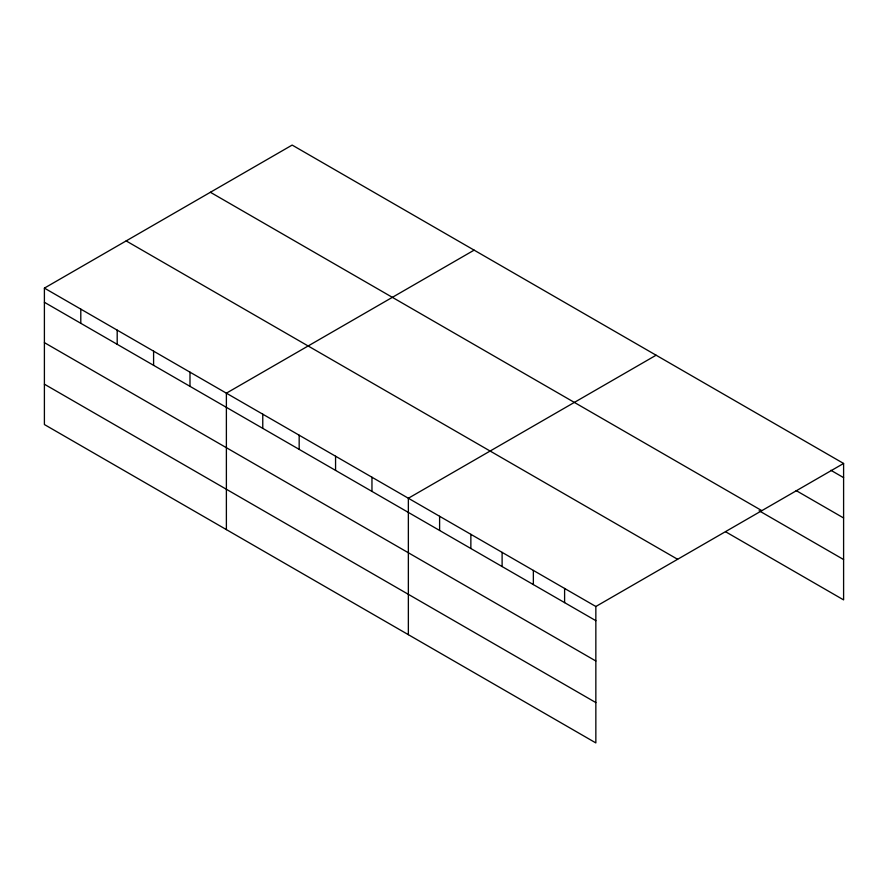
<?xml version="1.0" encoding="UTF-8"?>
<svg xmlns="http://www.w3.org/2000/svg" width="888" height="888" viewBox="0 0 888 888"><rect width="100%" height="100%" fill="white"/><g stroke="black" fill="none" stroke-linecap="round" stroke-linejoin="round"><path stroke-width="1.33" d="M595.848 661.005L595.848 606.493L44.4 288.112L44.4 424.542L595.848 742.923L595.848 661.005L44.4 342.635M725.552 531.734L843.6 599.888L843.6 463.458L292.152 145.077L44.4 288.112M474.125 250.139L226.385 393.173L226.385 529.614M656.11 355.211L408.358 498.246L408.358 634.676M595.848 606.493L843.6 463.458M830.868 470.274L843.6 477.633M796.148 490.576L843.6 517.97M210.389 192.274L761.849 510.656M759.107 510.767L843.6 559.54M126.152 240.914L677.611 559.285M44.4 302.286L595.848 620.668M44.4 384.193L595.848 702.575M564.601 588.455L564.601 602.619M533.355 570.407L533.355 584.582M502.109 552.369L502.109 566.544M470.862 534.321L470.862 548.495M439.604 516.283L439.604 530.458M371.961 477.233L371.961 491.397M335.564 456.221L335.564 470.385M299.167 435.209L299.167 449.372M262.77 414.185L262.77 428.36M189.988 372.161L189.988 386.336M153.591 351.149L153.591 365.323M117.194 330.136L117.194 344.311M80.797 309.124L80.797 323.299"/></g></svg>
